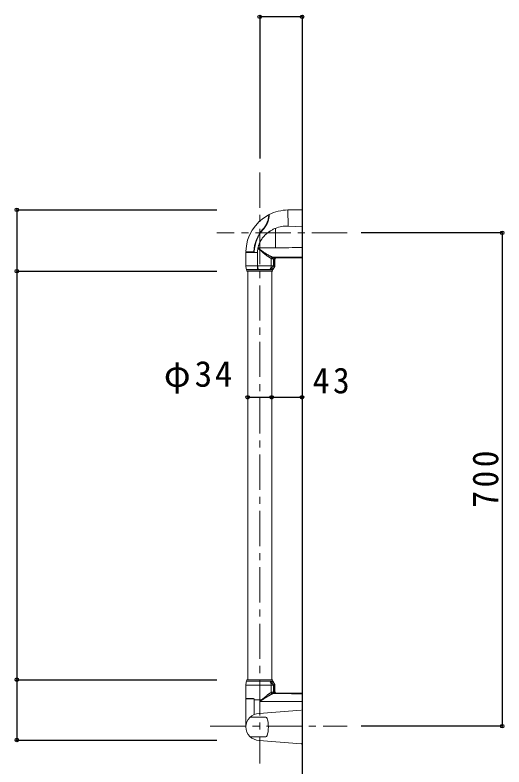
# Model space of a CAD drawing. Units: millimetres at full size, sheet at 1:10; details may follow other scales. Extents: x -2205 to 1685, y -1471 to 1259.
# Drawn here: x 41 to 734, y -920 to 147 of the extents above; entities that cross this region are included whole.
import ezdxf

# ---------------------------------------------------------------- set-up
doc = ezdxf.new("R2010")
doc.units = ezdxf.units.MM
doc.header["$LTSCALE"] = 10
doc.header["$PDMODE"] = 32
doc.header["$PDSIZE"] = 5
doc.linetypes.add('CHAIN1', pattern=[8, 5, -1, 1, -1])
doc.layers.add('1-0', color=4, linetype='Continuous', lineweight=18)
doc.layers.add('1-1', color=3, linetype='Continuous')
doc.layers.add('1-A', color=3, linetype='Continuous')
doc.styles.add('ＭＳ ゴシック', font='')
doc.styles.get('ＭＳ ゴシック').set_extended_font_data('MS Gothic')

msp = doc.modelspace()

# ---------------------------------------------------------------- linework, layer by layer
at = {"layer": '1-0', "color": 1, "linetype": 'CHAIN1'}
for p, q in [((387.72, -76.55), (387.72, -914.89)), ((511.66, -161.95), (326.92, -161.95)), ((317.47, -861.95), (511.66, -861.95))]:
    msp.add_line(p, q, dxfattribs=at)
at = {"layer": '1-0'}
for p, q in [((447.74, -129.45), (427.74, -129.62)), ((427.94, -152.58), (427.74, -129.62)), ((410, -183.25), (410, -155.69)), ((447.74, -153.44), (447.74, -182.96)), ((368.11, -189.77), (368.11, -189.65)), ((379.01, -189.65), (368.11, -189.65)), ((384.66, -189.77), (368.11, -189.77)), ((368.11, -208.76), (368.11, -189.77)), ((368.28, -188.4), (368.12, -188.4)), ((379.01, -189.15), (368.27, -189.15)), ((379.12, -189.4), (368.36, -189.4)), ((379.12, -189.4), (368.52, -189.4)), ((379.9, -188.63), (379.55, -188.63)), ((380.06, -188.64), (379.9, -188.63)), ((384.66, -208.76), (384.66, -189.77)), ((384.73, -187.7), (384.73, -208.76)), ((385.27, -183.52), (384.99, -183.72)), ((447.74, -196.39), (447.74, -182.96)), ((404.1, -198.42), (404.1, -208.68)), ((409.33, -199.4), (408.9, -199.26)), ((408.9, -199.26), (408.9, -208.31)), ((409.33, -199.4), (409.33, -199.96)), ((447.74, -197.4), (411.33, -197.4)), ((447.74, -197.4), (447.74, -196.39)), ((368.11, -208.76), (384.66, -208.76)), ((384.73, -208.76), (384.66, -208.76)), ((407.12, -208.68), (404.1, -208.68)), ((406.48, -214.22), (407.33, -212.9)), ((407.12, -208.68), (407.36, -208.31)), ((407.33, -212.54), (408.33, -211.01)), ((408.9, -208.31), (407.36, -208.31)), ((408.12, -211.01), (408.33, -211.01)), ((408.9, -208.31), (409.12, -208.31)), ((409.12, -208.31), (409.12, -202.96)), ((369.56, -216.11), (368.96, -214.22)), ((384.8, -214.22), (368.96, -214.22)), ((405.88, -216.11), (369.56, -216.11)), ((370.03, -216.46), (405.41, -216.46)), ((370.72, -216.46), (370.72, -795.95)), ((385.51, -214.22), (384.8, -214.22)), ((405.47, -214.22), (404.3, -214.22)), ((404.72, -216.46), (404.72, -795.95)), ((405.47, -214.22), (406.48, -214.22)), ((405.88, -216.11), (406.48, -214.22)), ((369.56, -796.3), (368.96, -798.19)), ((405.88, -796.3), (369.56, -796.3)), ((405.41, -795.95), (370.03, -795.95)), ((404.33, -798.19), (402.09, -798.19)), ((405.47, -798.19), (404.33, -798.19)), ((406.48, -798.19), (405.47, -798.19)), ((405.88, -796.3), (406.48, -798.19)), ((406.48, -798.19), (407.33, -799.51)), ((408.33, -801.4), (407.33, -799.87)), ((387.72, -803.65), (368.11, -803.65)), ((368.11, -822.76), (368.11, -803.65)), ((404.07, -803.65), (387.72, -803.65)), ((407.35, -804.1), (408.9, -804.1)), ((408.33, -801.4), (408.12, -801.4)), ((409.12, -804.1), (408.9, -804.1)), ((408.9, -804.1), (408.9, -813.15)), ((409.12, -804.1), (409.12, -809.45)), ((409.33, -813.01), (408.9, -813.15)), ((409.33, -813.01), (409.33, -812.45)), ((411.33, -815.01), (447.74, -815.01)), ((447.74, -816.06), (447.74, -815.01)), ((447.74, -827.03), (447.74, -816.06)), ((368.11, -822.76), (379.01, -822.76)), ((379.1, -823.16), (368.11, -823.16)), ((368.11, -824.57), (368.11, -823.16)), ((368.11, -861.95), (368.11, -824.57)), ((368.36, -823.01), (379.12, -823.01)), ((370.91, -823.01), (370.91, -823.16)), ((380.06, -823.77), (379.9, -823.78)), ((379.9, -823.96), (379.9, -823.78)), ((379.9, -823.96), (379.9, -824.57)), ((379.9, -838.28), (379.9, -824.57)), ((380.06, -824.57), (379.9, -824.57)), ((380.06, -824.57), (380.06, -823.77)), ((380.06, -824.57), (387.72, -824.57)), ((380.06, -845.4), (380.06, -824.57)), ((387.66, -842.16), (387.66, -827.03)), ((387.79, -827.03), (387.66, -827.03)), ((387.72, -824.57), (389.96, -824.57)), ((387.79, -842.16), (387.79, -827.03)), ((447.74, -827.03), (387.79, -827.03)), ((446.64, -839.12), (387.12, -844.03)), ((447.72, -840.12), (447.72, -885.95)), ((396.35, -849.06), (374.24, -849.06)), ((396.35, -877.01), (374.24, -877.01)), ((446.64, -886.95), (387.12, -882.03))]:
    msp.add_line(p, q, dxfattribs=at)
for points in [[(400.52, -138.01), (400.46, -138.7), (400.41, -139.09), (400.36, -139.5), (400.3, -139.92), (400.23, -140.37), (400.16, -140.83), (400.07, -141.31), (399.97, -141.79), (399.87, -142.29), (399.75, -142.79), (399.63, -143.3), (399.49, -143.81), (399.35, -144.32), (399.19, -144.83), (399.03, -145.34), (398.86, -145.85), (398.68, -146.35), (398.5, -146.85), (398.3, -147.34), (398.1, -147.83), (397.89, -148.31), (397.68, -148.78), (397.46, -149.25), (397.23, -149.71), (397, -150.16), (396.77, -150.6), (396.52, -151.04), (396.28, -151.48), (396.02, -151.9), (395.77, -152.32), (395.5, -152.73), (395.24, -153.14), (394.96, -153.54), (394.69, -153.93), (394.41, -154.32), (394.12, -154.7), (393.83, -155.08), (393.53, -155.45), (393.23, -155.81)], [(427.94, -152.58), (447.74, -153.44), (447.74, -129.45)], [(392.68, -157.22), (392.96, -156.91), (393.24, -156.59), (393.51, -156.27), (393.78, -155.94), (394.05, -155.61), (394.32, -155.28), (394.58, -154.94), (394.83, -154.59), (395.09, -154.24), (395.34, -153.89), (395.58, -153.53), (395.83, -153.16), (396.06, -152.79), (396.3, -152.42), (396.53, -152.03), (396.76, -151.64), (396.99, -151.25), (397.21, -150.84), (397.43, -150.43), (397.64, -150.02), (397.85, -149.59), (398.06, -149.16), (398.26, -148.72), (398.46, -148.27), (398.65, -147.81), (398.84, -147.35), (399.02, -146.88), (399.2, -146.4), (399.37, -145.91), (399.54, -145.41), (399.7, -144.91), (399.85, -144.4), (400, -143.88), (400.13, -143.36), (400.26, -142.83), (400.38, -142.31), (400.49, -141.78), (400.59, -141.26), (400.68, -140.74)], [(400.68, -140.74), (400.76, -140.24), (400.84, -139.74), (400.9, -139.27), (400.95, -138.81)], [(410, -155.69), (408.96, -156.12), (407.92, -156.58), (406.9, -157.06), (405.88, -157.57), (404.87, -158.1), (403.87, -158.66), (402.89, -159.24), (402.4, -159.55), (401.91, -159.86), (401.43, -160.17), (400.95, -160.5), (400.48, -160.83), (400.01, -161.17), (399.54, -161.51), (399.08, -161.86), (398.62, -162.22), (398.16, -162.58), (397.71, -162.96), (397.27, -163.34), (396.83, -163.72), (396.39, -164.11), (395.96, -164.51), (395.54, -164.92), (395.12, -165.33), (394.71, -165.75), (394.3, -166.18), (393.9, -166.61), (393.5, -167.06), (393.11, -167.5), (392.73, -167.96), (392.36, -168.42), (391.99, -168.88), (391.63, -169.36), (391.27, -169.84), (390.92, -170.32), (390.59, -170.81), (390.25, -171.31), (389.93, -171.81), (389.62, -172.32)], [(393.23, -155.81), (392.93, -156.17), (392.62, -156.53), (392.3, -156.88)], [(392.3, -156.88), (392.34, -156.91), (392.37, -156.95), (392.41, -156.98), (392.45, -157.01), (392.48, -157.04), (392.51, -157.07), (392.54, -157.09), (392.56, -157.11), (392.57, -157.12), (392.58, -157.12)], [(389.62, -172.32), (389.31, -172.84), (389.01, -173.36), (388.72, -173.89), (388.44, -174.42), (388.17, -174.96), (387.91, -175.5), (387.65, -176.04), (387.41, -176.6), (387.17, -177.15), (386.95, -177.71), (386.74, -178.28), (386.53, -178.85), (386.34, -179.42), (386.15, -180), (385.98, -180.58), (385.81, -181.16), (385.66, -181.75), (385.52, -182.34), (385.39, -182.93), (385.27, -183.52)], [(379.01, -189.15), (379.01, -189.2), (379.02, -189.24), (379.03, -189.29), (379.04, -189.33), (379.06, -189.36), (379.08, -189.38), (379.1, -189.4), (379.12, -189.4)], [(379.12, -189.4), (379.1, -189.4), (379.08, -189.42), (379.06, -189.44), (379.04, -189.47), (379.03, -189.51), (379.02, -189.55), (379.01, -189.6), (379.01, -189.65)], [(384.97, -183.75), (386.51, -185.11), (388.07, -186.47), (389.63, -187.81), (391.2, -189.14), (392.25, -190.01), (393.29, -190.87), (394.34, -191.72), (395.38, -192.55), (396.41, -193.36), (397.44, -194.15), (397.95, -194.53), (398.46, -194.9), (398.96, -195.27), (399.46, -195.63), (399.96, -195.97), (400.45, -196.31), (400.93, -196.63), (401.41, -196.94), (401.89, -197.24), (402.35, -197.52), (402.8, -197.78), (403.25, -198.02), (403.68, -198.23), (403.89, -198.33), (404.1, -198.42)], [(384.99, -183.72), (386.87, -185.04), (388.76, -186.36), (390.67, -187.66), (391.94, -188.52), (393.22, -189.37), (394.49, -190.2), (395.75, -191.02), (397.01, -191.81), (398.26, -192.58), (398.88, -192.96), (399.5, -193.33), (400.11, -193.68), (400.72, -194.03), (401.32, -194.37), (401.92, -194.7), (402.5, -195.01), (403.08, -195.3), (403.65, -195.58), (404.21, -195.84), (404.75, -196.08), (405.02, -196.19), (405.28, -196.3), (405.54, -196.39), (405.79, -196.48)], [(385.27, -183.52), (391.42, -183.44), (397.59, -183.37), (403.79, -183.3), (410, -183.25)], [(405.79, -196.48), (405.45, -196.58), (405.11, -196.75), (404.81, -196.99), (404.55, -197.29), (404.34, -197.64), (404.19, -198.02), (404.1, -198.42)], [(407.06, -196.77), (406.78, -196.83), (406.5, -196.96), (406.25, -197.16), (406.02, -197.4), (405.83, -197.7), (405.68, -198.03), (405.58, -198.38), (405.53, -198.75)], [(410.17, -197.08), (409.83, -197.06), (409.5, -197.03), (409.17, -197), (408.85, -196.98), (408.53, -196.95), (408.22, -196.92), (407.92, -196.88), (407.63, -196.85), (407.34, -196.81), (407.06, -196.77)], [(408.9, -199.26), (407.36, -199.26), (407.36, -208.31)], [(410.17, -197.08), (410.05, -197.08), (409.93, -197.09), (409.81, -197.1), (409.69, -197.11), (409.57, -197.12), (409.45, -197.14), (409.33, -197.17), (409.21, -197.19), (409.09, -197.22), (408.98, -197.26), (408.86, -197.29), (408.75, -197.34), (408.64, -197.38), (408.53, -197.43), (408.42, -197.49), (408.31, -197.55), (408.2, -197.62), (408.09, -197.7), (407.99, -197.78), (407.94, -197.83), (407.89, -197.87), (407.84, -197.92), (407.79, -197.98), (407.74, -198.03), (407.7, -198.09), (407.65, -198.16), (407.6, -198.22), (407.56, -198.3), (407.52, -198.37), (407.48, -198.46), (407.45, -198.54), (407.42, -198.64), (407.39, -198.74), (407.38, -198.85), (407.37, -198.95)], [(408.9, -199.17), (408.58, -199.11), (408.06, -199.03), (407.37, -198.95)], [(410.17, -197.08), (410.11, -197.1), (410.04, -197.12), (409.97, -197.15), (409.9, -197.19), (409.83, -197.24), (409.76, -197.29), (409.69, -197.35), (409.62, -197.42), (409.55, -197.49), (409.47, -197.58), (409.4, -197.68), (409.33, -197.79), (409.29, -197.85), (409.26, -197.91), (409.22, -197.98), (409.19, -198.05), (409.15, -198.13), (409.12, -198.21), (409.08, -198.3), (409.05, -198.39), (409.01, -198.5), (408.98, -198.61), (408.95, -198.74), (408.93, -198.87), (408.91, -199.02), (408.9, -199.17)], [(384.73, -208.76), (390.1, -208.72), (394.7, -208.69), (398.9, -208.68), (402, -208.68), (404.1, -208.68)], [(407.12, -208.68), (406.96, -208.92), (406.81, -209.16), (406.66, -209.38), (406.51, -209.6), (406.37, -209.8), (406.22, -210.01), (406.08, -210.2), (405.94, -210.39), (405.8, -210.57), (405.66, -210.75), (405.52, -210.92), (405.38, -211.09), (405.24, -211.26), (405.1, -211.42), (404.96, -211.57), (404.82, -211.72), (404.68, -211.86), (404.54, -212.01), (404.4, -212.14), (404.26, -212.28), (404.12, -212.4), (403.98, -212.53), (403.84, -212.65), (403.7, -212.76), (403.56, -212.87), (403.42, -212.97), (403.28, -213.07), (403.14, -213.16), (403, -213.24), (402.86, -213.31), (402.79, -213.35), (402.72, -213.38), (402.65, -213.41), (402.58, -213.44)], [(404.1, -208.68), (404.1, -208.91), (404.09, -209.13), (404.07, -209.35), (404.05, -209.57), (404.02, -209.79), (403.98, -210.01), (403.94, -210.22), (403.89, -210.43), (403.84, -210.64), (403.78, -210.85), (403.72, -211.05), (403.65, -211.25), (403.58, -211.45), (403.5, -211.64), (403.42, -211.83), (403.34, -212.02), (403.25, -212.21), (403.16, -212.39), (403.07, -212.57), (402.98, -212.75), (402.88, -212.92), (402.79, -213.1), (402.69, -213.27), (402.58, -213.44)], [(407.8, -211.38), (407.59, -211.62), (407.37, -211.85), (407.16, -212.07), (406.95, -212.28), (406.75, -212.47), (406.55, -212.66), (406.35, -212.83), (406.16, -213), (405.97, -213.15), (405.77, -213.3), (405.59, -213.44), (405.4, -213.58), (405.21, -213.7), (405.03, -213.82), (404.84, -213.93), (404.66, -214.03), (404.48, -214.13), (404.3, -214.22)], [(407.33, -212.9), (407.33, -212.54), (408.33, -211.01)], [(408.12, -211.01), (408.19, -210.44), (408.08, -209.79), (407.8, -209.07), (407.36, -208.31)], [(408.12, -211.01), (408.55, -210.17), (408.81, -209.26), (408.9, -208.31)], [(385.51, -214.22), (390.5, -214.17), (394.73, -214.15), (398.05, -214.14), (400.97, -214.13), (403, -214.14), (403.69, -214.15)], [(403.69, -214.15), (403.58, -214.12), (403.47, -214.08), (403.36, -214.03), (403.26, -213.99), (403.15, -213.93), (403.05, -213.87), (402.95, -213.79), (402.9, -213.76), (402.85, -213.72), (402.8, -213.67), (402.76, -213.63), (402.71, -213.58), (402.67, -213.54), (402.63, -213.49), (402.58, -213.44)], [(402.09, -798.19), (387.72, -798.19), (368.96, -798.19)], [(404.33, -798.19), (404.24, -798.19), (404.15, -798.19), (404.05, -798.2), (403.96, -798.21), (403.87, -798.23), (403.78, -798.25), (403.69, -798.27), (403.6, -798.3), (403.51, -798.33), (403.42, -798.37), (403.33, -798.41), (403.25, -798.45), (403.16, -798.5), (403.07, -798.56), (402.99, -798.62), (402.91, -798.68), (402.83, -798.75), (402.75, -798.83), (402.68, -798.91), (402.61, -798.99)], [(407.05, -803.65), (406.92, -803.44), (406.78, -803.23), (406.65, -803.04), (406.52, -802.84), (406.39, -802.66), (406.27, -802.48), (406.14, -802.31), (406.01, -802.14), (405.89, -801.97), (405.77, -801.81), (405.65, -801.65), (405.52, -801.5), (405.4, -801.35), (405.28, -801.21), (405.16, -801.07), (405.04, -800.93), (404.92, -800.8), (404.79, -800.67), (404.67, -800.54), (404.55, -800.42), (404.43, -800.3), (404.31, -800.18), (404.19, -800.07), (404.06, -799.96), (403.94, -799.85), (403.82, -799.75), (403.7, -799.65), (403.57, -799.56), (403.45, -799.47), (403.33, -799.38), (403.21, -799.3), (403.09, -799.23), (402.97, -799.16), (402.84, -799.1), (402.73, -799.04), (402.61, -798.99)], [(407.05, -803.65), (404.07, -803.65), (404.07, -803.43), (404.06, -803.21), (404.04, -802.99), (404.01, -802.77), (403.99, -802.55), (403.95, -802.34), (403.91, -802.13), (403.86, -801.92), (403.81, -801.72), (403.75, -801.52), (403.69, -801.32), (403.63, -801.12), (403.56, -800.93), (403.48, -800.74), (403.41, -800.56), (403.33, -800.37), (403.25, -800.19), (403.16, -800.01), (403.08, -799.84), (402.99, -799.66), (402.9, -799.49), (402.8, -799.32), (402.71, -799.16), (402.61, -798.99)], [(407.73, -800.95), (407.55, -800.74), (407.36, -800.54), (407.17, -800.35), (406.99, -800.16), (406.81, -799.99), (406.63, -799.82), (406.46, -799.67), (406.29, -799.51), (406.12, -799.37), (405.95, -799.23), (405.78, -799.1), (405.61, -798.98), (405.45, -798.86), (405.29, -798.75), (405.13, -798.64), (404.96, -798.54), (404.8, -798.45), (404.64, -798.35), (404.49, -798.27), (404.33, -798.19)], [(408.33, -801.4), (407.33, -799.87), (407.33, -799.51)], [(406.17, -813.58), (406, -813.6), (405.84, -813.62), (405.69, -813.64), (405.53, -813.67), (405.38, -813.7), (405.22, -813.73), (405.07, -813.76), (404.92, -813.8), (404.77, -813.84), (404.63, -813.88), (404.49, -813.92), (404.34, -813.97), (404.21, -814.02), (404.07, -814.07), (404.07, -803.65)], [(407.35, -804.1), (407.79, -803.34), (408.08, -802.62), (408.19, -801.96), (408.12, -801.4)], [(407.35, -804.1), (407.35, -813.15), (408.9, -813.15)], [(408.9, -804.1), (408.81, -803.15), (408.55, -802.24), (408.12, -801.4)], [(389.96, -824.57), (390.21, -824.4), (390.45, -824.22), (390.94, -823.86), (391.43, -823.49), (391.91, -823.11), (392.39, -822.74), (393.35, -821.97), (394.77, -820.82), (396.18, -819.68), (397.11, -818.93), (398.04, -818.2), (398.5, -817.85), (398.95, -817.5), (399.41, -817.15), (399.86, -816.81), (400.3, -816.48), (400.75, -816.16), (401.19, -815.85), (401.62, -815.55), (402.05, -815.27), (402.47, -814.99), (402.88, -814.74), (403.29, -814.5), (403.68, -814.27), (403.88, -814.17), (404.07, -814.07)], [(390.32, -825.13), (390.6, -824.97), (390.88, -824.81), (391.43, -824.49), (391.99, -824.16), (392.53, -823.82), (393.08, -823.48), (394.16, -822.79), (395.78, -821.75), (397.37, -820.73), (398.42, -820.06), (399.47, -819.41), (399.98, -819.09), (400.5, -818.78), (401.01, -818.47), (401.51, -818.18), (402.01, -817.89), (402.51, -817.6), (403, -817.33), (403.48, -817.07), (403.96, -816.83), (404.42, -816.59), (404.88, -816.37), (405.33, -816.17), (405.54, -816.08), (405.76, -815.99)], [(404.07, -814.07), (404.16, -814.47), (404.31, -814.84), (404.52, -815.19), (404.79, -815.49), (405.09, -815.73), (405.42, -815.9), (405.76, -815.99)], [(407.62, -815.56), (407.46, -815.58), (407.29, -815.6), (407.13, -815.63), (406.97, -815.66), (406.81, -815.69), (406.65, -815.72), (406.5, -815.76), (406.34, -815.8), (406.19, -815.84), (406.05, -815.89), (405.9, -815.94), (405.76, -815.99)], [(406.17, -813.58), (406.21, -813.95), (406.31, -814.3), (406.45, -814.63), (406.63, -814.93), (406.85, -815.17), (407.09, -815.37), (407.35, -815.5), (407.62, -815.56)], [(407.35, -813.46), (408.06, -813.38), (408.58, -813.3), (408.9, -813.24)], [(407.35, -813.46), (407.36, -813.54), (407.37, -813.63), (407.39, -813.71), (407.41, -813.78), (407.43, -813.86), (407.46, -813.93), (407.51, -814.03), (407.55, -814.12), (407.6, -814.2), (407.66, -814.28), (407.71, -814.35), (407.77, -814.42), (407.83, -814.48), (407.89, -814.54), (407.94, -814.6), (408.01, -814.65), (408.07, -814.7), (408.13, -814.74), (408.19, -814.79), (408.25, -814.83), (408.32, -814.87), (408.38, -814.9), (408.51, -814.97), (408.64, -815.03), (408.77, -815.09), (408.91, -815.13), (409.04, -815.18), (409.18, -815.21), (409.32, -815.24), (409.46, -815.27), (409.6, -815.29), (409.74, -815.31), (409.88, -815.32), (410.03, -815.33), (410.17, -815.33)], [(408.9, -813.24), (408.91, -813.36), (408.92, -813.49), (408.94, -813.6), (408.97, -813.71), (408.99, -813.81), (409.02, -813.91), (409.04, -814), (409.07, -814.08), (409.1, -814.15), (409.13, -814.23), (409.19, -814.36), (409.24, -814.47), (409.3, -814.58), (409.36, -814.67), (409.42, -814.76), (409.48, -814.84), (409.54, -814.91), (409.6, -814.97), (409.66, -815.03), (409.72, -815.09), (409.78, -815.13), (409.83, -815.18), (409.89, -815.21), (409.95, -815.25), (410.01, -815.27), (410.06, -815.3), (410.12, -815.32), (410.17, -815.33)], [(379.01, -822.76), (379.01, -822.81), (379.02, -822.86), (379.03, -822.9), (379.04, -822.94), (379.06, -822.97), (379.08, -822.99), (379.1, -823.01), (379.12, -823.01)], [(387.72, -826.73), (387.76, -826.65), (387.8, -826.57), (387.85, -826.49), (387.89, -826.43), (387.93, -826.38), (388.02, -826.27), (388.11, -826.16), (388.21, -826.06), (388.31, -825.96), (388.41, -825.86), (388.52, -825.76), (388.62, -825.67), (388.84, -825.48), (389.06, -825.29), (389.28, -825.11), (389.5, -824.93), (389.73, -824.75), (389.96, -824.57)], [(387.86, -826.8), (387.88, -826.76), (387.91, -826.73), (387.93, -826.69), (387.96, -826.66), (388.02, -826.59), (388.07, -826.55), (388.12, -826.5), (388.17, -826.45), (388.23, -826.41), (388.34, -826.32), (388.46, -826.23), (388.58, -826.15), (388.71, -826.07), (388.84, -825.99), (388.97, -825.91), (389.23, -825.75), (389.5, -825.59), (389.77, -825.43), (390.04, -825.28), (390.32, -825.13)]]:
    msp.add_lwpolyline(points, dxfattribs=at)
for centre, radius, start, end in [((428.26, -189.77), 60.15, 118.18557, 178.69038), ((368.88, -135.43), 32.13, 317.53717, 358.43933), ((368.88, -135.43), 32.13, 317.53717, 357.94732), ((428.26, -189.78), 60.16, 117.35605, 118.1856), ((368.24, -135.28), 32.39, 355.16465, 358.10913), ((400.73, -136.57), 0.25, 357.97171, 117.33146), ((368.24, -135.28), 32.9, 353.84495, 358.59695), ((401.24, -136.31), 0.25, 116.80996, 178.43913), ((428.26, -189.77), 60.15, 90.5001, 116.80993), ((428.29, -189.77), 48.76, 137.57613, 178.65609), ((428.26, -189.78), 48.37, 137.53786, 178.64789), ((428.26, -189.78), 48.37, 137.53786, 178.64789), ((428.29, -189.77), 48.25, 137.57832, 178.65657), ((393.22, -156.58), 0.839, 219.96086, 229.59677), ((425.13, -189.6), 37.13, 85.66017, 114.04613), ((368.36, -189.65), 0.25, 90, 179.88064), ((428.33, -189.77), 60.06, 178.68844, 179.40152), ((428.33, -189.77), 60.06, 178.68844, 179.40152), ((368.52, -189.15), 0.251, 179.67764, 270.27834), ((368.52, -189.15), 0.251, 179.67764, 270.27834), ((379.01, -188.61), 0.538, 269.61878, 358.29407), ((379.02, -188.61), 1.04, 269.61041, 358.29794), ((379.12, -188.62), 0.785, 270, 358.6486), ((379.12, -188.62), 0.785, 270, 358.6486), ((417.44, -189.77), 32.77, 176.37133, 179.99986), ((450.78, -189.8), 66.09, 174.74672, 177.49434), ((385.02, -183.75), 0.042, 126.81611, 178.89168), ((252.6, 22682.58), 22866.38, 270.3944, 270.48897), ((406.45, -191.47), 7.34, 251.36749, 262.83777), ((410.56, -161.04), 38.04, 262.40172, 265.17587), ((407.86, -190.24), 6.58, 251.70384, 263.05735), ((424.34, -1829.74), 1633.07, 90.47824, 90.60629), ((414.33, -199.26), 6.97, 177.44169, 180.00301), ((409.8, -199.23), 0.909, 176.69893, 182.34161), ((430.93, -202.97), 21.81, 172.05089, 179.95845), ((411.33, -199.4), 2, 90, 179.99996), ((383.67, -294.04), 100.52, 74.02723, 74.71296), ((253.28, 18708.72), 18906.11, 270.4771, 270.58932), ((386.11, -208.76), 18, 180, 197.65632), ((495.6, -208.82), 110.94, 179.97072, 182.79149), ((496.71, -195.63), 112.75, 186.68551, 189.48808), ((391.58, -197), 21.68, 318.44616, 319.73892), ((404.16, -208.31), 4.96, 327.04232, 359.98192), ((370.03, -215.96), 0.5, 197.65632, 270.00001), ((404.29, -211.81), 2.41, 255.59755, 270.12833), ((405.41, -215.96), 0.5, 270, 342.34368), ((386.11, -803.65), 18, 162.34366, 179.99999), ((370.03, -796.45), 0.5, 90, 162.34368), ((405.41, -796.45), 0.5, 17.65632, 90), ((385.53, -818.07), 25.91, 32.63436, 33.81943), ((391.59, -815.36), 21.64, 40.17278, 41.74506), ((404.16, -804.1), 4.96, 0.01808, 32.95768), ((430.93, -809.44), 21.81, 180.04143, 187.94915), ((410.98, -855.95), 42.65, 94.87933, 96.48484), ((414.33, -813.15), 6.99, 179.99711, 182.56473), ((412.83, -859.04), 43.78, 93.47411, 96.8252), ((309.84, -10289.3), 9474.24, 89.16599, 89.40863), ((409.81, -813.18), 0.915, 177.67133, 183.30611), ((411.33, -813.01), 2, 180.00004, 269.99998), ((383.74, -718.62), 100.26, 285.28528, 285.97358), ((368.36, -822.76), 0.25, 181.8, 268.2), ((379.02, -823.8), 1.04, 1.61752, 90.40243), ((379.1, -823.96), 0.8, 360, 90), ((379.12, -823.79), 0.785, 1.35139, 90), ((388.45, -827.04), 0.798, 156.71862, 179.33185), ((388.25, -827.05), 0.465, 147.83739, 178.67314), ((407.09, -813.93), 20.16, 211.84329, 213.73594), ((387.12, -863.03), 19, 90, 270), ((446.72, -885.95), 1, 265.28331, 0)]:
    msp.add_arc(centre, radius, start, end, dxfattribs=at)
msp.add_ellipse((396.35, -863.03), major_axis=(0, -13.97), ratio=0.26, start_param=6.2831853, end_param=9.424778, dxfattribs=at)
at = {"layer": '1-1'}
msp.add_line((447.72, 144.43), (447.72, -1090.87), dxfattribs=at)
at = {"layer": '1-A', "color": 7}
for p, q in [((387.72, 144.43), (387.72, -56.55)), ((447.72, 144.43), (387.72, 144.43)), ((447.72, 144.43), (447.72, -56.55)), ((43.13, -129.45), (326.92, -129.45)), ((43.13, -129.45), (43.13, -216.46)), ((731.66, -161.95), (531.66, -161.95)), ((731.66, -161.95), (731.66, -861.95)), ((43.13, -216.46), (326.92, -216.46)), ((43.13, -216.46), (43.13, -795.95)), ((370.72, -395.37), (404.72, -395.37)), ((404.72, -395.37), (447.72, -395.37)), ((43.13, -795.95), (326.92, -795.95)), ((43.13, -795.95), (43.13, -881.56)), ((731.66, -861.95), (531.66, -861.95)), ((43.13, -881.56), (326.92, -881.56))]:
    msp.add_line(p, q, dxfattribs=at)
at = {"layer": '1-A'}
for p in [(387.72, 144.43), (447.72, 144.43), (43.13, -129.45), (731.66, -161.95), (43.13, -216.46), (370.72, -395.37), (404.72, -395.37), (447.72, -395.37), (43.13, -795.95), (731.66, -861.95), (43.13, -881.56)]:
    msp.add_point(p, dxfattribs=at)

# ---------------------------------------------------------------- texts
at = {"layer": '1-A', "char_height": 36.66, "attachment_point": 7, "style": 'ＭＳ ゴシック'}
for s, insert in [('\\T1.15;φ34', (251.75, -390.37)), ('\\T1.21;\\W0.95;43', (462.94, -390.37))]:
    msp.add_mtext(s, dxfattribs=dict(at, insert=insert))
at = {"layer": '1-A', "insert": (726.66, -551.95), "char_height": 36.66, "attachment_point": 7, "rotation": 90, "style": 'ＭＳ ゴシック'}
msp.add_mtext('\\T1.21;\\W0.95;700', dxfattribs=at)

doc.saveas('drawing.dxf')
